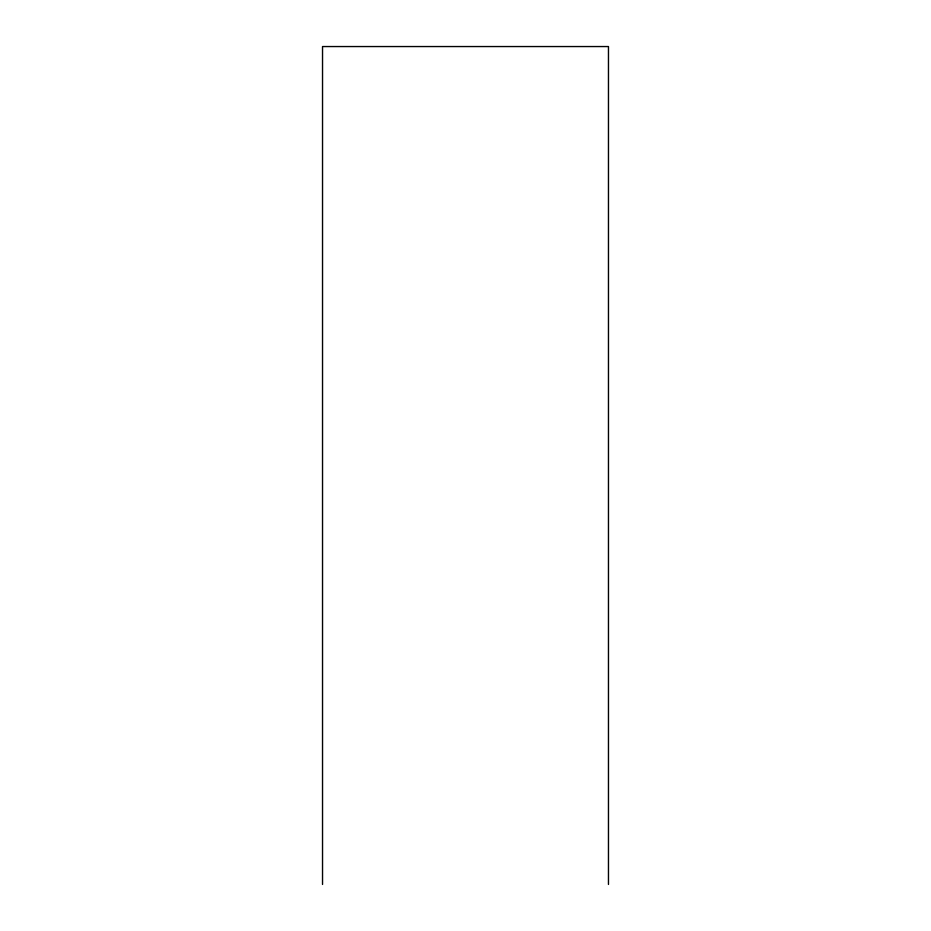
<?xml version="1.0" encoding="UTF-8"?>
<svg xmlns="http://www.w3.org/2000/svg" width="931" height="931" viewBox="0 0 931 931"><rect width="100%" height="100%" fill="white"/><g stroke="black" fill="none" stroke-linecap="round" stroke-linejoin="round"><path stroke-width="1.4" d="M608.467 884.45L608.467 46.55L322.533 46.55L322.533 884.45"/></g></svg>
